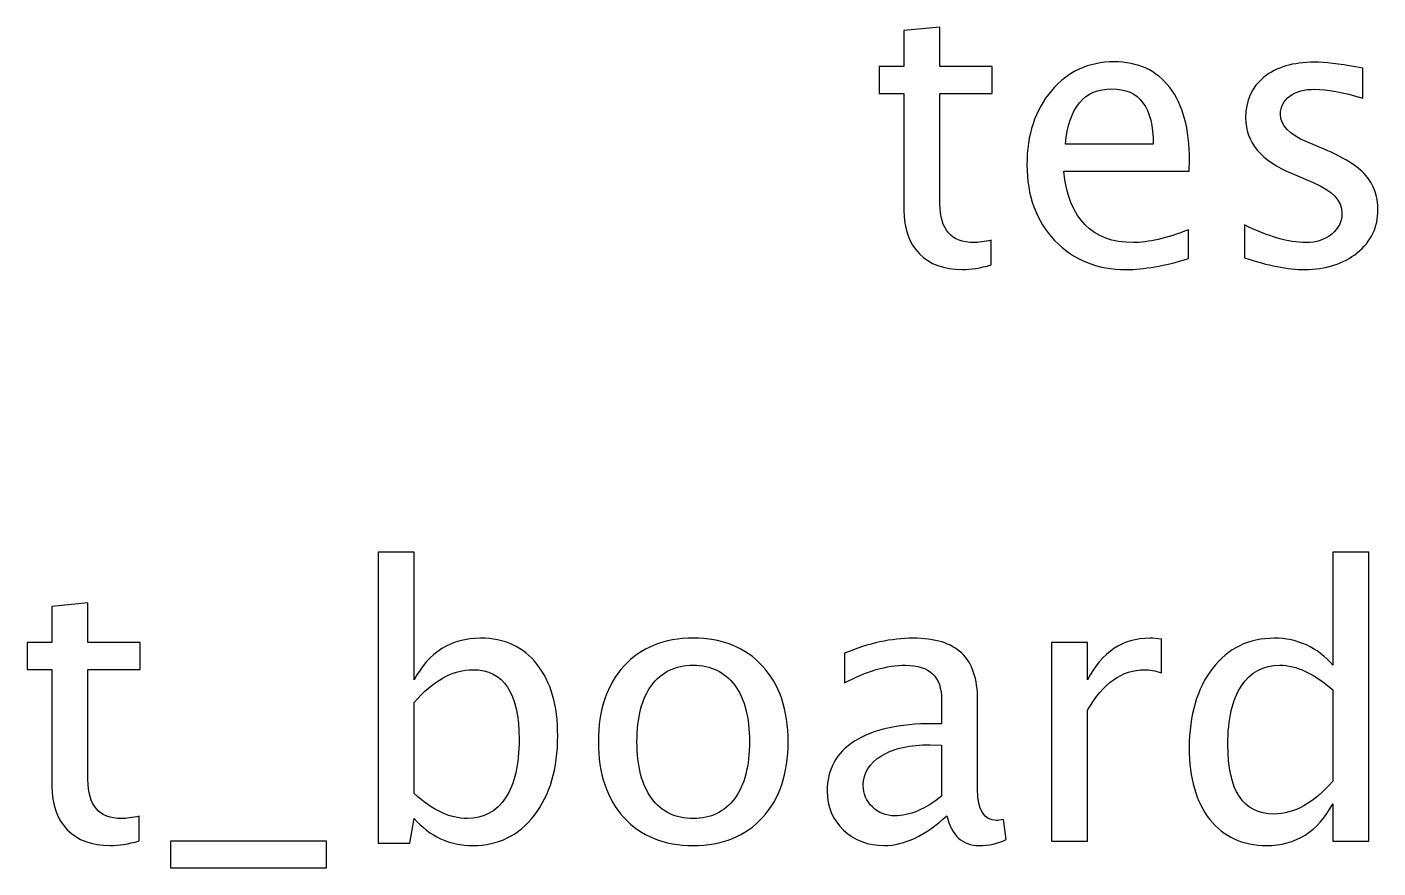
# Model space of a CAD drawing. Header units: centimetres. Extents: x -39.7 to 39.5, y 11.3 to 43.7.
# Drawn here: x -7.999 to -3.423, y 20.127 to 22.977 of the extents above; entities that cross this region are included whole.
import ezdxf

# ---------------------------------------------------------------- set-up
doc = ezdxf.new("R2010")
doc.units = ezdxf.units.CM
doc.header["$MEASUREMENT"] = 0
doc.layers.add('Layer 1', color=7, linetype='Continuous')

msp = doc.modelspace()

# ---------------------------------------------------------------- linework, layer by layer
at = {"layer": 'Layer 1'}
for points, knots in [([(-4.73275, 22.17065), (-4.77043, 22.16028), (-4.80323, 22.1552), (-4.83096, 22.1552), (-4.83096, 22.1552), (-4.89319, 22.1552), (-4.94166, 22.17298), (-4.97638, 22.20854), (-4.97638, 22.20854), (-5.0113, 22.2441), (-5.02866, 22.29342), (-5.02866, 22.35671), (-5.02866, 22.35671), (-5.02866, 22.35671), (-5.02866, 22.7521), (-5.02866, 22.7521), (-5.02866, 22.7521), (-5.02866, 22.7521), (-5.1129, 22.7521), (-5.1129, 22.7521), (-5.1129, 22.7521), (-5.1129, 22.7521), (-5.1129, 22.84354), (-5.1129, 22.84354), (-5.1129, 22.84354), (-5.1129, 22.84354), (-5.02866, 22.84354), (-5.02866, 22.84354), (-5.02866, 22.84354), (-5.02866, 22.84354), (-5.02866, 22.96525), (-5.02866, 22.96525), (-5.02866, 22.96525), (-5.02866, 22.96525), (-4.90674, 22.97689), (-4.90674, 22.97689), (-4.90674, 22.97689), (-4.90674, 22.97689), (-4.90674, 22.84354), (-4.90674, 22.84354), (-4.90674, 22.84354), (-4.90674, 22.84354), (-4.73021, 22.84354), (-4.73021, 22.84354), (-4.73021, 22.84354), (-4.73021, 22.84354), (-4.73021, 22.7521), (-4.73021, 22.7521), (-4.73021, 22.7521), (-4.73021, 22.7521), (-4.90674, 22.7521), (-4.90674, 22.7521), (-4.90674, 22.7521), (-4.90674, 22.7521), (-4.90674, 22.37872), (-4.90674, 22.37872), (-4.90674, 22.37872), (-4.90674, 22.29067), (-4.86843, 22.24664), (-4.79202, 22.24664), (-4.79202, 22.24664), (-4.77572, 22.24664), (-4.75603, 22.24939), (-4.73275, 22.25468), (-4.73275, 22.25468), (-4.73275, 22.25468), (-4.73275, 22.17065), (-4.73275, 22.17065)], [0, 0, 0, 0, 0.0555556, 0.0555556, 0.0555556, 0.0555556, 0.1111111, 0.1111111, 0.1111111, 0.1111111, 0.1666667, 0.1666667, 0.1666667, 0.1666667, 0.2222222, 0.2222222, 0.2222222, 0.2222222, 0.2777778, 0.2777778, 0.2777778, 0.2777778, 0.3333333, 0.3333333, 0.3333333, 0.3333333, 0.3888889, 0.3888889, 0.3888889, 0.3888889, 0.4444444, 0.4444444, 0.4444444, 0.4444444, 0.5, 0.5, 0.5, 0.5, 0.5555556, 0.5555556, 0.5555556, 0.5555556, 0.6111111, 0.6111111, 0.6111111, 0.6111111, 0.6666667, 0.6666667, 0.6666667, 0.6666667, 0.7222222, 0.7222222, 0.7222222, 0.7222222, 0.7777778, 0.7777778, 0.7777778, 0.7777778, 0.8333333, 0.8333333, 0.8333333, 0.8333333, 0.8888889, 0.8888889, 0.8888889, 0.8888889, 1, 1, 1, 1]), ([(-4.06473, 22.19203), (-4.14664, 22.16748), (-4.21671, 22.1552), (-4.27513, 22.1552), (-4.27513, 22.1552), (-4.37482, 22.1552), (-4.45589, 22.18822), (-4.51833, 22.25405), (-4.51833, 22.25405), (-4.58077, 22.31988), (-4.6121, 22.40518), (-4.6121, 22.51017), (-4.6121, 22.51017), (-4.6121, 22.61198), (-4.58458, 22.69559), (-4.52934, 22.76099), (-4.52934, 22.76099), (-4.47409, 22.82618), (-4.4034, 22.85878), (-4.31725, 22.85878), (-4.31725, 22.85878), (-4.23576, 22.85878), (-4.17268, 22.82978), (-4.12823, 22.77179), (-4.12823, 22.77179), (-4.08378, 22.71379), (-4.06155, 22.63166), (-4.06155, 22.52519), (-4.06155, 22.52519), (-4.06155, 22.52519), (-4.06219, 22.48794), (-4.06219, 22.48794), (-4.06219, 22.48794), (-4.06219, 22.48794), (-4.48764, 22.48794), (-4.48764, 22.48794), (-4.48764, 22.48794), (-4.46986, 22.32707), (-4.39133, 22.24664), (-4.25227, 22.24664), (-4.25227, 22.24664), (-4.20125, 22.24664), (-4.13881, 22.26103), (-4.06473, 22.28982), (-4.06473, 22.28982), (-4.06473, 22.28982), (-4.06473, 22.19203), (-4.06473, 22.19203)], [0, 0, 0, 0, 0.0769231, 0.0769231, 0.0769231, 0.0769231, 0.1538462, 0.1538462, 0.1538462, 0.1538462, 0.2307692, 0.2307692, 0.2307692, 0.2307692, 0.3076923, 0.3076923, 0.3076923, 0.3076923, 0.3846154, 0.3846154, 0.3846154, 0.3846154, 0.4615385, 0.4615385, 0.4615385, 0.4615385, 0.5384615, 0.5384615, 0.5384615, 0.5384615, 0.6153846, 0.6153846, 0.6153846, 0.6153846, 0.6923077, 0.6923077, 0.6923077, 0.6923077, 0.7692308, 0.7692308, 0.7692308, 0.7692308, 0.8461538, 0.8461538, 0.8461538, 0.8461538, 1, 1, 1, 1]), ([(-3.87529, 22.19457), (-3.87529, 22.19457), (-3.87529, 22.30633), (-3.87529, 22.30633), (-3.87529, 22.30633), (-3.79549, 22.26654), (-3.72628, 22.24664), (-3.66722, 22.24664), (-3.66722, 22.24664), (-3.63208, 22.24664), (-3.60287, 22.25617), (-3.5798, 22.27522), (-3.5798, 22.27522), (-3.55673, 22.29405), (-3.54509, 22.31776), (-3.54509, 22.34634), (-3.54509, 22.34634), (-3.54509, 22.38803), (-3.57747, 22.42254), (-3.64224, 22.44984), (-3.64224, 22.44984), (-3.64224, 22.44984), (-3.71358, 22.48011), (-3.71358, 22.48011), (-3.71358, 22.48011), (-3.81877, 22.52371), (-3.87148, 22.58679), (-3.87148, 22.6687), (-3.87148, 22.6687), (-3.87148, 22.72734), (-3.85074, 22.77348), (-3.80925, 22.80713), (-3.80925, 22.80713), (-3.76776, 22.84079), (-3.71082, 22.85751), (-3.63865, 22.85751), (-3.63865, 22.85751), (-3.60118, 22.85751), (-3.55461, 22.85243), (-3.49937, 22.84206), (-3.49937, 22.84206), (-3.49937, 22.84206), (-3.47397, 22.83719), (-3.47397, 22.83719), (-3.47397, 22.83719), (-3.47397, 22.83719), (-3.47397, 22.73559), (-3.47397, 22.73559), (-3.47397, 22.73559), (-3.54191, 22.75591), (-3.5961, 22.76607), (-3.63653, 22.76607), (-3.63653, 22.76607), (-3.67209, 22.76607), (-3.70024, 22.75824), (-3.72162, 22.74279), (-3.72162, 22.74279), (-3.74279, 22.72734), (-3.75337, 22.70659), (-3.75337, 22.68056), (-3.75337, 22.68056), (-3.75337, 22.64394), (-3.72374, 22.61282), (-3.66426, 22.58764), (-3.66426, 22.58764), (-3.66426, 22.58764), (-3.60563, 22.56287), (-3.60563, 22.56287), (-3.60563, 22.56287), (-3.53916, 22.53493), (-3.49217, 22.5053), (-3.46466, 22.47418), (-3.46466, 22.47418), (-3.43693, 22.44307), (-3.42317, 22.40412), (-3.42317, 22.35755), (-3.42317, 22.35755), (-3.42317, 22.2985), (-3.44645, 22.25003), (-3.49323, 22.21214), (-3.49323, 22.21214), (-3.5398, 22.17425), (-3.59949, 22.1552), (-3.67209, 22.1552), (-3.67209, 22.1552), (-3.72797, 22.1552), (-3.79549, 22.16832), (-3.87529, 22.19457)], [0, 0, 0, 0, 0.0434783, 0.0434783, 0.0434783, 0.0434783, 0.0869565, 0.0869565, 0.0869565, 0.0869565, 0.1304348, 0.1304348, 0.1304348, 0.1304348, 0.173913, 0.173913, 0.173913, 0.173913, 0.2173913, 0.2173913, 0.2173913, 0.2173913, 0.2608696, 0.2608696, 0.2608696, 0.2608696, 0.3043478, 0.3043478, 0.3043478, 0.3043478, 0.3478261, 0.3478261, 0.3478261, 0.3478261, 0.3913043, 0.3913043, 0.3913043, 0.3913043, 0.4347826, 0.4347826, 0.4347826, 0.4347826, 0.4782609, 0.4782609, 0.4782609, 0.4782609, 0.5217391, 0.5217391, 0.5217391, 0.5217391, 0.5652174, 0.5652174, 0.5652174, 0.5652174, 0.6086957, 0.6086957, 0.6086957, 0.6086957, 0.6521739, 0.6521739, 0.6521739, 0.6521739, 0.6956522, 0.6956522, 0.6956522, 0.6956522, 0.7391304, 0.7391304, 0.7391304, 0.7391304, 0.7826087, 0.7826087, 0.7826087, 0.7826087, 0.826087, 0.826087, 0.826087, 0.826087, 0.8695652, 0.8695652, 0.8695652, 0.8695652, 0.9130435, 0.9130435, 0.9130435, 0.9130435, 1, 1, 1, 1]), ([(-4.48129, 22.57938), (-4.48129, 22.57938), (-4.18411, 22.57938), (-4.18411, 22.57938), (-4.18411, 22.57938), (-4.18411, 22.70469), (-4.23089, 22.76734), (-4.32423, 22.76734), (-4.32423, 22.76734), (-4.41821, 22.76734), (-4.47049, 22.70469), (-4.48129, 22.57938)], [0, 0, 0, 0, 0.25, 0.25, 0.25, 0.25, 0.5, 0.5, 0.5, 0.5, 1, 1, 1, 1]), ([(-6.80952, 20.21125), (-6.80952, 20.21125), (-6.80952, 21.19804), (-6.80952, 21.19804), (-6.80952, 21.19804), (-6.80952, 21.19804), (-6.6876, 21.19804), (-6.6876, 21.19804), (-6.6876, 21.19804), (-6.6876, 21.19804), (-6.6876, 20.76476), (-6.6876, 20.76476), (-6.6876, 20.76476), (-6.63765, 20.85895), (-6.5625, 20.90594), (-6.46239, 20.90594), (-6.46239, 20.90594), (-6.38132, 20.90594), (-6.31761, 20.87652), (-6.27104, 20.81746), (-6.27104, 20.81746), (-6.22447, 20.75841), (-6.20119, 20.67776), (-6.20119, 20.57553), (-6.20119, 20.57553), (-6.20119, 20.46419), (-6.22765, 20.37423), (-6.28035, 20.30608), (-6.28035, 20.30608), (-6.33306, 20.23771), (-6.40248, 20.20363), (-6.48842, 20.20363), (-6.48842, 20.20363), (-6.56822, 20.20363), (-6.63468, 20.23411), (-6.6876, 20.29528), (-6.6876, 20.29528), (-6.6876, 20.29528), (-6.70242, 20.21125), (-6.70242, 20.21125), (-6.70242, 20.21125), (-6.70242, 20.21125), (-6.80952, 20.21125), (-6.80952, 20.21125)], [0, 0, 0, 0, 0.0833333, 0.0833333, 0.0833333, 0.0833333, 0.1666667, 0.1666667, 0.1666667, 0.1666667, 0.25, 0.25, 0.25, 0.25, 0.3333333, 0.3333333, 0.3333333, 0.3333333, 0.4166667, 0.4166667, 0.4166667, 0.4166667, 0.5, 0.5, 0.5, 0.5, 0.5833333, 0.5833333, 0.5833333, 0.5833333, 0.6666667, 0.6666667, 0.6666667, 0.6666667, 0.75, 0.75, 0.75, 0.75, 0.8333333, 0.8333333, 0.8333333, 0.8333333, 1, 1, 1, 1]), ([(-3.57611, 20.21887), (-3.57611, 20.21887), (-3.57611, 20.34524), (-3.57611, 20.34524), (-3.57611, 20.34524), (-3.62585, 20.25083), (-3.70078, 20.20363), (-3.8009, 20.20363), (-3.8009, 20.20363), (-3.88218, 20.20363), (-3.9461, 20.23305), (-3.99267, 20.29211), (-3.99267, 20.29211), (-4.03924, 20.35116), (-4.06252, 20.43181), (-4.06252, 20.53404), (-4.06252, 20.53404), (-4.06252, 20.6458), (-4.03606, 20.73576), (-3.98336, 20.80392), (-3.98336, 20.80392), (-3.93044, 20.87186), (-3.86101, 20.90594), (-3.77486, 20.90594), (-3.77486, 20.90594), (-3.69507, 20.90594), (-3.6286, 20.87546), (-3.57611, 20.81429), (-3.57611, 20.81429), (-3.57611, 20.81429), (-3.57611, 21.19804), (-3.57611, 21.19804), (-3.57611, 21.19804), (-3.57611, 21.19804), (-3.45419, 21.19804), (-3.45419, 21.19804), (-3.45419, 21.19804), (-3.45419, 21.19804), (-3.45419, 20.21887), (-3.45419, 20.21887), (-3.45419, 20.21887), (-3.45419, 20.21887), (-3.57611, 20.21887), (-3.57611, 20.21887)], [0, 0, 0, 0, 0.0833333, 0.0833333, 0.0833333, 0.0833333, 0.1666667, 0.1666667, 0.1666667, 0.1666667, 0.25, 0.25, 0.25, 0.25, 0.3333333, 0.3333333, 0.3333333, 0.3333333, 0.4166667, 0.4166667, 0.4166667, 0.4166667, 0.5, 0.5, 0.5, 0.5, 0.5833333, 0.5833333, 0.5833333, 0.5833333, 0.6666667, 0.6666667, 0.6666667, 0.6666667, 0.75, 0.75, 0.75, 0.75, 0.8333333, 0.8333333, 0.8333333, 0.8333333, 1, 1, 1, 1]), ([(-7.61851, 20.21908), (-7.65619, 20.20871), (-7.68899, 20.20363), (-7.71672, 20.20363), (-7.71672, 20.20363), (-7.77895, 20.20363), (-7.82742, 20.22141), (-7.86214, 20.25697), (-7.86214, 20.25697), (-7.89706, 20.29253), (-7.91442, 20.34185), (-7.91442, 20.40514), (-7.91442, 20.40514), (-7.91442, 20.40514), (-7.91442, 20.80053), (-7.91442, 20.80053), (-7.91442, 20.80053), (-7.91442, 20.80053), (-7.99866, 20.80053), (-7.99866, 20.80053), (-7.99866, 20.80053), (-7.99866, 20.80053), (-7.99866, 20.89197), (-7.99866, 20.89197), (-7.99866, 20.89197), (-7.99866, 20.89197), (-7.91442, 20.89197), (-7.91442, 20.89197), (-7.91442, 20.89197), (-7.91442, 20.89197), (-7.91442, 21.01368), (-7.91442, 21.01368), (-7.91442, 21.01368), (-7.91442, 21.01368), (-7.7925, 21.02532), (-7.7925, 21.02532), (-7.7925, 21.02532), (-7.7925, 21.02532), (-7.7925, 20.89197), (-7.7925, 20.89197), (-7.7925, 20.89197), (-7.7925, 20.89197), (-7.61597, 20.89197), (-7.61597, 20.89197), (-7.61597, 20.89197), (-7.61597, 20.89197), (-7.61597, 20.80053), (-7.61597, 20.80053), (-7.61597, 20.80053), (-7.61597, 20.80053), (-7.7925, 20.80053), (-7.7925, 20.80053), (-7.7925, 20.80053), (-7.7925, 20.80053), (-7.7925, 20.42715), (-7.7925, 20.42715), (-7.7925, 20.42715), (-7.7925, 20.3391), (-7.75419, 20.29507), (-7.67778, 20.29507), (-7.67778, 20.29507), (-7.66148, 20.29507), (-7.64179, 20.29782), (-7.61851, 20.30311), (-7.61851, 20.30311), (-7.61851, 20.30311), (-7.61851, 20.21908), (-7.61851, 20.21908)], [0, 0, 0, 0, 0.0555556, 0.0555556, 0.0555556, 0.0555556, 0.1111111, 0.1111111, 0.1111111, 0.1111111, 0.1666667, 0.1666667, 0.1666667, 0.1666667, 0.2222222, 0.2222222, 0.2222222, 0.2222222, 0.2777778, 0.2777778, 0.2777778, 0.2777778, 0.3333333, 0.3333333, 0.3333333, 0.3333333, 0.3888889, 0.3888889, 0.3888889, 0.3888889, 0.4444444, 0.4444444, 0.4444444, 0.4444444, 0.5, 0.5, 0.5, 0.5, 0.5555556, 0.5555556, 0.5555556, 0.5555556, 0.6111111, 0.6111111, 0.6111111, 0.6111111, 0.6666667, 0.6666667, 0.6666667, 0.6666667, 0.7222222, 0.7222222, 0.7222222, 0.7222222, 0.7777778, 0.7777778, 0.7777778, 0.7777778, 0.8333333, 0.8333333, 0.8333333, 0.8333333, 0.8888889, 0.8888889, 0.8888889, 0.8888889, 1, 1, 1, 1]), ([(-5.7423, 20.20363), (-5.84115, 20.20363), (-5.91946, 20.23517), (-5.97704, 20.29825), (-5.97704, 20.29825), (-6.03482, 20.36132), (-6.06361, 20.44705), (-6.06361, 20.55521), (-6.06361, 20.55521), (-6.06361, 20.66316), (-6.03482, 20.74867), (-5.97704, 20.81154), (-5.97704, 20.81154), (-5.91946, 20.8744), (-5.84115, 20.90594), (-5.7423, 20.90594), (-5.7423, 20.90594), (-5.64345, 20.90594), (-5.56513, 20.8744), (-5.50756, 20.81154), (-5.50756, 20.81154), (-5.44978, 20.74867), (-5.42099, 20.66316), (-5.42099, 20.55521), (-5.42099, 20.55521), (-5.42099, 20.44705), (-5.44978, 20.36132), (-5.50756, 20.29825), (-5.50756, 20.29825), (-5.56513, 20.23517), (-5.64345, 20.20363), (-5.7423, 20.20363)], [0, 0, 0, 0, 0.1111111, 0.1111111, 0.1111111, 0.1111111, 0.2222222, 0.2222222, 0.2222222, 0.2222222, 0.3333333, 0.3333333, 0.3333333, 0.3333333, 0.4444444, 0.4444444, 0.4444444, 0.4444444, 0.5555556, 0.5555556, 0.5555556, 0.5555556, 0.6666667, 0.6666667, 0.6666667, 0.6666667, 0.7777778, 0.7777778, 0.7777778, 0.7777778, 1, 1, 1, 1]), ([(-4.88315, 20.3046), (-4.95638, 20.23729), (-5.02687, 20.20363), (-5.0946, 20.20363), (-5.0946, 20.20363), (-5.15027, 20.20363), (-5.19663, 20.22099), (-5.23324, 20.25591), (-5.23324, 20.25591), (-5.27007, 20.29084), (-5.28849, 20.33486), (-5.28849, 20.38799), (-5.28849, 20.38799), (-5.28849, 20.46144), (-5.25759, 20.51796), (-5.19578, 20.55733), (-5.19578, 20.55733), (-5.13397, 20.5967), (-5.04528, 20.61638), (-4.92971, 20.61638), (-4.92971, 20.61638), (-4.92971, 20.61638), (-4.90114, 20.61638), (-4.90114, 20.61638), (-4.90114, 20.61638), (-4.90114, 20.61638), (-4.90114, 20.69745), (-4.90114, 20.69745), (-4.90114, 20.69745), (-4.90114, 20.77555), (-4.94178, 20.8145), (-5.02327, 20.8145), (-5.02327, 20.8145), (-5.08635, 20.8145), (-5.15535, 20.7946), (-5.23007, 20.75481), (-5.23007, 20.75481), (-5.23007, 20.75481), (-5.23007, 20.85514), (-5.23007, 20.85514), (-5.23007, 20.85514), (-5.14794, 20.88901), (-5.07047, 20.90594), (-4.99787, 20.90594), (-4.99787, 20.90594), (-4.92315, 20.90594), (-4.86791, 20.88901), (-4.83256, 20.85493), (-4.83256, 20.85493), (-4.797, 20.82085), (-4.77922, 20.76836), (-4.77922, 20.69745), (-4.77922, 20.69745), (-4.77922, 20.69745), (-4.77922, 20.39328), (-4.77922, 20.39328), (-4.77922, 20.39328), (-4.77922, 20.32365), (-4.75784, 20.28872), (-4.71487, 20.28872), (-4.71487, 20.28872), (-4.70958, 20.28872), (-4.70175, 20.28957), (-4.69138, 20.29126), (-4.69138, 20.29126), (-4.69138, 20.29126), (-4.6827, 20.22353), (-4.6827, 20.22353), (-4.6827, 20.22353), (-4.71043, 20.21019), (-4.74091, 20.20363), (-4.77435, 20.20363), (-4.77435, 20.20363), (-4.83129, 20.20363), (-4.86748, 20.23729), (-4.88315, 20.3046)], [0, 0, 0, 0, 0.05, 0.05, 0.05, 0.05, 0.1, 0.1, 0.1, 0.1, 0.15, 0.15, 0.15, 0.15, 0.2, 0.2, 0.2, 0.2, 0.25, 0.25, 0.25, 0.25, 0.3, 0.3, 0.3, 0.3, 0.35, 0.35, 0.35, 0.35, 0.4, 0.4, 0.4, 0.4, 0.45, 0.45, 0.45, 0.45, 0.5, 0.5, 0.5, 0.5, 0.55, 0.55, 0.55, 0.55, 0.6, 0.6, 0.6, 0.6, 0.65, 0.65, 0.65, 0.65, 0.7, 0.7, 0.7, 0.7, 0.75, 0.75, 0.75, 0.75, 0.8, 0.8, 0.8, 0.8, 0.85, 0.85, 0.85, 0.85, 0.9, 0.9, 0.9, 0.9, 1, 1, 1, 1]), ([(-4.52882, 20.21887), (-4.52882, 20.21887), (-4.52882, 20.89197), (-4.52882, 20.89197), (-4.52882, 20.89197), (-4.52882, 20.89197), (-4.4069, 20.89197), (-4.4069, 20.89197), (-4.4069, 20.89197), (-4.4069, 20.89197), (-4.4069, 20.76476), (-4.4069, 20.76476), (-4.4069, 20.76476), (-4.35843, 20.85895), (-4.28815, 20.90594), (-4.19587, 20.90594), (-4.19587, 20.90594), (-4.18338, 20.90594), (-4.17026, 20.90488), (-4.15671, 20.90277), (-4.15671, 20.90277), (-4.15671, 20.90277), (-4.15671, 20.78868), (-4.15671, 20.78868), (-4.15671, 20.78868), (-4.17788, 20.79566), (-4.1965, 20.79926), (-4.21259, 20.79926), (-4.21259, 20.79926), (-4.29006, 20.79926), (-4.35483, 20.75354), (-4.4069, 20.66189), (-4.4069, 20.66189), (-4.4069, 20.66189), (-4.4069, 20.21887), (-4.4069, 20.21887), (-4.4069, 20.21887), (-4.4069, 20.21887), (-4.52882, 20.21887), (-4.52882, 20.21887)], [0, 0, 0, 0, 0.0909091, 0.0909091, 0.0909091, 0.0909091, 0.1818182, 0.1818182, 0.1818182, 0.1818182, 0.2727273, 0.2727273, 0.2727273, 0.2727273, 0.3636364, 0.3636364, 0.3636364, 0.3636364, 0.4545455, 0.4545455, 0.4545455, 0.4545455, 0.5454545, 0.5454545, 0.5454545, 0.5454545, 0.6363636, 0.6363636, 0.6363636, 0.6363636, 0.7272727, 0.7272727, 0.7272727, 0.7272727, 0.8181818, 0.8181818, 0.8181818, 0.8181818, 1, 1, 1, 1]), ([(-6.6876, 20.37931), (-6.62473, 20.32322), (-6.56483, 20.29507), (-6.50789, 20.29507), (-6.50789, 20.29507), (-6.4518, 20.29507), (-6.40841, 20.31857), (-6.37793, 20.36534), (-6.37793, 20.36534), (-6.34724, 20.41212), (-6.332, 20.47795), (-6.332, 20.56304), (-6.332, 20.56304), (-6.332, 20.72052), (-6.38407, 20.79926), (-6.48821, 20.79926), (-6.48821, 20.79926), (-6.55637, 20.79926), (-6.62283, 20.76243), (-6.6876, 20.68856), (-6.6876, 20.68856), (-6.6876, 20.68856), (-6.6876, 20.37931), (-6.6876, 20.37931)], [0, 0, 0, 0, 0.1428571, 0.1428571, 0.1428571, 0.1428571, 0.2857143, 0.2857143, 0.2857143, 0.2857143, 0.4285714, 0.4285714, 0.4285714, 0.4285714, 0.5714286, 0.5714286, 0.5714286, 0.5714286, 0.7142857, 0.7142857, 0.7142857, 0.7142857, 1, 1, 1, 1]), ([(-5.74251, 20.29507), (-5.68219, 20.29507), (-5.6352, 20.31772), (-5.60175, 20.36323), (-5.60175, 20.36323), (-5.56852, 20.40852), (-5.5518, 20.47266), (-5.5518, 20.55521), (-5.5518, 20.55521), (-5.5518, 20.63755), (-5.56852, 20.70147), (-5.60175, 20.74677), (-5.60175, 20.74677), (-5.6352, 20.79185), (-5.68219, 20.8145), (-5.74251, 20.8145), (-5.74251, 20.8145), (-5.80305, 20.8145), (-5.85004, 20.79185), (-5.88306, 20.74677), (-5.88306, 20.74677), (-5.91629, 20.70147), (-5.9328, 20.63755), (-5.9328, 20.55521), (-5.9328, 20.55521), (-5.9328, 20.47266), (-5.91629, 20.40852), (-5.88306, 20.36323), (-5.88306, 20.36323), (-5.85004, 20.31772), (-5.80305, 20.29507), (-5.74251, 20.29507)], [0, 0, 0, 0, 0.1111111, 0.1111111, 0.1111111, 0.1111111, 0.2222222, 0.2222222, 0.2222222, 0.2222222, 0.3333333, 0.3333333, 0.3333333, 0.3333333, 0.4444444, 0.4444444, 0.4444444, 0.4444444, 0.5555556, 0.5555556, 0.5555556, 0.5555556, 0.6666667, 0.6666667, 0.6666667, 0.6666667, 0.7777778, 0.7777778, 0.7777778, 0.7777778, 1, 1, 1, 1]), ([(-3.57611, 20.73089), (-3.6394, 20.78656), (-3.6993, 20.8145), (-3.75603, 20.8145), (-3.75603, 20.8145), (-3.81191, 20.8145), (-3.85509, 20.79122), (-3.88578, 20.74444), (-3.88578, 20.74444), (-3.91647, 20.69787), (-3.93171, 20.63183), (-3.93171, 20.54632), (-3.93171, 20.54632), (-3.93171, 20.38905), (-3.87964, 20.31031), (-3.77529, 20.31031), (-3.77529, 20.31031), (-3.70755, 20.31031), (-3.64109, 20.34735), (-3.57611, 20.42122), (-3.57611, 20.42122), (-3.57611, 20.42122), (-3.57611, 20.73089), (-3.57611, 20.73089)], [0, 0, 0, 0, 0.1428571, 0.1428571, 0.1428571, 0.1428571, 0.2857143, 0.2857143, 0.2857143, 0.2857143, 0.4285714, 0.4285714, 0.4285714, 0.4285714, 0.5714286, 0.5714286, 0.5714286, 0.5714286, 0.7142857, 0.7142857, 0.7142857, 0.7142857, 1, 1, 1, 1]), ([(-4.90114, 20.37106), (-4.90114, 20.37106), (-4.90114, 20.54399), (-4.90114, 20.54399), (-4.90114, 20.54399), (-4.90114, 20.54399), (-4.9403, 20.54526), (-4.9403, 20.54526), (-4.9403, 20.54526), (-5.00803, 20.54526), (-5.06264, 20.53277), (-5.10434, 20.5078), (-5.10434, 20.5078), (-5.14583, 20.48261), (-5.16657, 20.44938), (-5.16657, 20.40789), (-5.16657, 20.40789), (-5.16657, 20.37889), (-5.1562, 20.35434), (-5.13567, 20.33423), (-5.13567, 20.33423), (-5.11492, 20.31412), (-5.08973, 20.30396), (-5.05989, 20.30396), (-5.05989, 20.30396), (-5.00909, 20.30396), (-4.95617, 20.3264), (-4.90114, 20.37106)], [0, 0, 0, 0, 0.125, 0.125, 0.125, 0.125, 0.25, 0.25, 0.25, 0.25, 0.375, 0.375, 0.375, 0.375, 0.5, 0.5, 0.5, 0.5, 0.625, 0.625, 0.625, 0.625, 0.75, 0.75, 0.75, 0.75, 1, 1, 1, 1]), ([(-7.5131, 20.12743), (-7.5131, 20.12743), (-7.5131, 20.21887), (-7.5131, 20.21887), (-7.5131, 20.21887), (-7.5131, 20.21887), (-6.98478, 20.21887), (-6.98478, 20.21887), (-6.98478, 20.21887), (-6.98478, 20.21887), (-6.98478, 20.12743), (-6.98478, 20.12743), (-6.98478, 20.12743), (-6.98478, 20.12743), (-7.5131, 20.12743), (-7.5131, 20.12743)], [0, 0, 0, 0, 0.2, 0.2, 0.2, 0.2, 0.4, 0.4, 0.4, 0.4, 0.6, 0.6, 0.6, 0.6, 1, 1, 1, 1])]:
    msp.add_open_spline(points, degree=3, knots=knots, dxfattribs=at)

doc.saveas('drawing.dxf')
